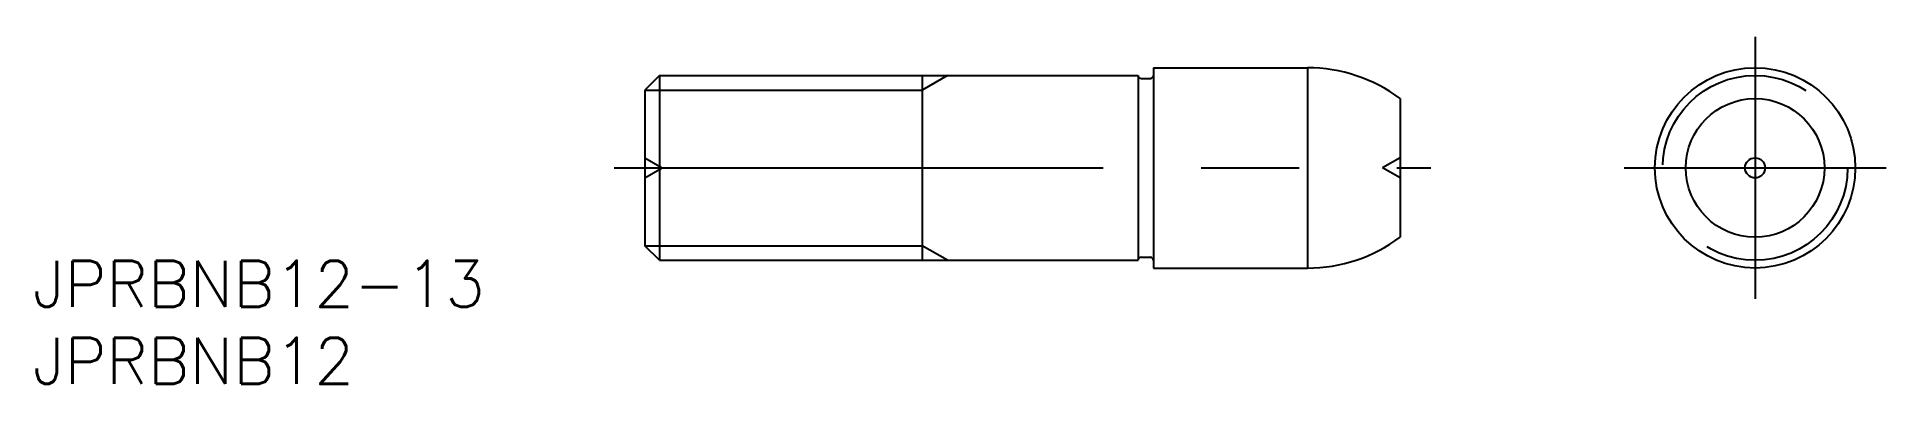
# Model space of a CAD drawing. Extents: x -39 to 81, y -14 to 8.
import ezdxf

# ---------------------------------------------------------------- set-up
doc = ezdxf.new("R2010")
doc.units = 0
doc.linetypes.add('CENTER', pattern=[50.8, 31.75, -6.35, 6.35, -6.35])
doc.linetypes.add('DASHED', pattern=[19.05, 12.7, -6.35])
doc.layers.get('0').update_dxf_attribs({"linetype": 'CONTINUOUS'})
doc.layers.add('CENTER', color=1, linetype='CENTER')
doc.styles.get("Standard").update_dxf_attribs({"font": 'txt.shx', "height": 3, "bigfont": 'bigfont.shx'})

msp = doc.modelspace()

# ---------------------------------------------------------------- linework, layer by layer
at = {"color": 7, "linetype": 'CONTINUOUS'}
for p, q in [((0.95, 6), (0, 5.05)), ((0.95, 6), (32, 6)), ((0.95, 6), (0.95, -6)), ((18, 6), (18, -6)), ((32, 6), (32, -6)), ((33, 6.5), (43, 6.5)), ((33, 6.5), (33, -6.5)), ((43, 6.5), (43, -6.5)), ((0, 5.05), (0, -5.05)), ((32.2, 5.8), (32.8, 5.8)), ((49, 4.5), (49, -4.5)), ((0.95, -6), (0, -5.05)), ((32.2, -5.8), (32.8, -5.8)), ((0.95, -6), (32, -6)), ((33, -6.5), (43, -6.5))]:
    msp.add_line(p, q, dxfattribs=at)
at = {"color": 3, "linetype": 'CONTINUOUS'}
for p, q in [((19.64, 6), (18, 5.05)), ((0, 5.05), (18, 5.05)), ((0, -5.05), (18, -5.05)), ((19.64, -6), (18, -5.05))]:
    msp.add_line(p, q, dxfattribs=at)
at = {"color": 3, "linetype": 'DASHED'}
for p, q in [((0, 0.65), (1.13, 0)), ((49, 0.65), (47.87, 0)), ((0, -0.65), (1.13, 0)), ((49, -0.65), (47.87, 0))]:
    msp.add_line(p, q, dxfattribs=at)
at = {"color": 7, "linetype": 'CONTINUOUS'}
for radius in [6.5, 4.5, 0.65]:
    msp.add_circle((72.04, 0), radius, dxfattribs=at)
at = {"color": 3, "linetype": 'DASHED'}
msp.add_circle((72.04, 0), 6, dxfattribs=at)
at = {"color": 7, "linetype": 'CONTINUOUS'}
for centre, radius, start, end in [((32.2, 6), 0.2, 180, 270), ((32.8, 6), 0.2, 270, 0), ((43, -3.5), 10, 53.1301, 90), ((43, 3.5), 10, 270, 306.8699), ((32.2, -6), 0.2, 90, 180), ((32.8, -6), 0.2, 0, 90)]:
    msp.add_arc(centre, radius, start, end, dxfattribs=at)
at = {"layer": 'CENTER', "color": 1, "linetype": 'CENTER'}
for p, q in [((72.04, 8.5), (72.04, -8.5)), ((-2, 0), (51, 0)), ((63.54, 0), (80.54, 0))]:
    msp.add_line(p, q, dxfattribs=at)

# ---------------------------------------------------------------- texts
at = {"color": 7, "linetype": 'CONTINUOUS'}
for s, p in [('JPRBNB12-13', (-39.7, -9.03)), ('JPRBNB12', (-39.7, -14.03))]:
    msp.add_text(s, height=3, dxfattribs=at).set_placement(p)

doc.saveas('drawing.dxf')
